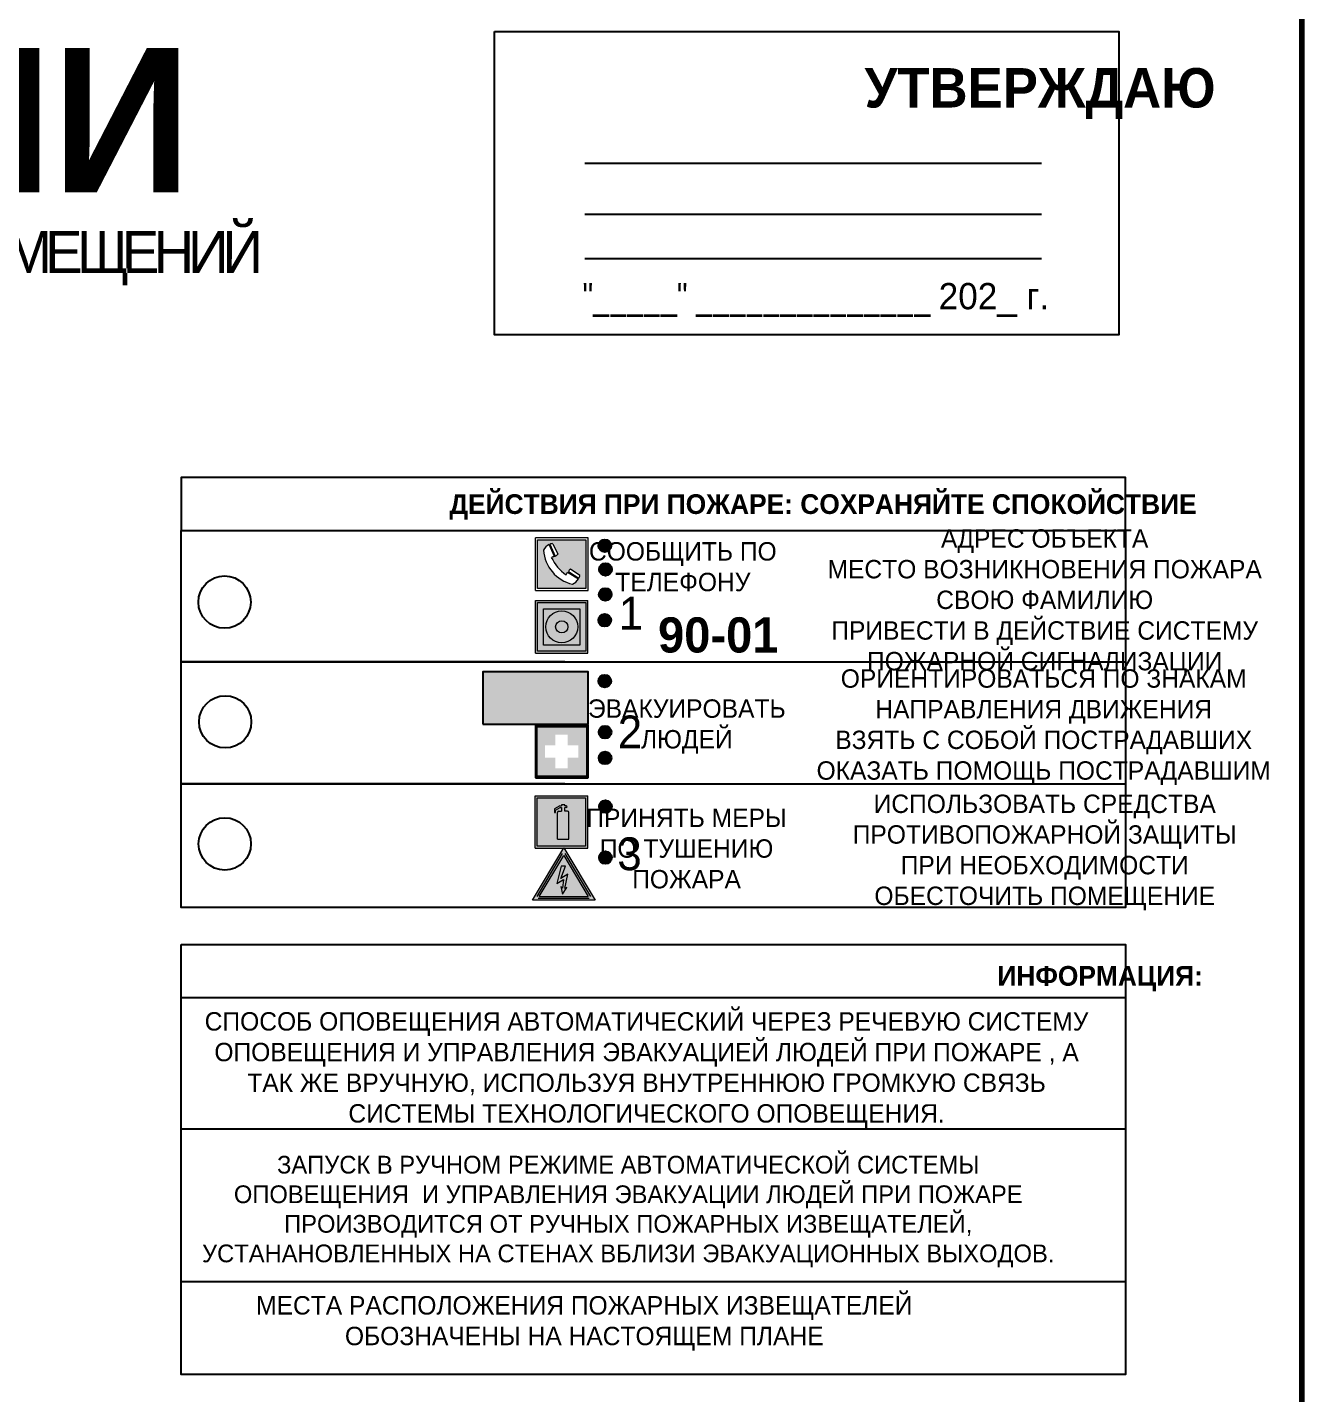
# Model space of a CAD drawing. Header units: millimetres. Extents: x 13114 to 67229, y 22859 to 38520.
# Drawn here: x 18164.7 to 18358.6, y 30277.7 to 30485.7 of the extents above; entities that cross this region are included whole.
import ezdxf

# ---------------------------------------------------------------- set-up
doc = ezdxf.new("R2010")
doc.units = ezdxf.units.MM
doc.styles.add('обычный', font='arial.ttf')

# ---------------------------------------------------------------- blocks, each defined once
blk = doc.blocks.new('A$C3E6D3DDE')
at = {"lineweight": 5}
h = blk.add_hatch(color=40, dxfattribs=at)
h.paths.add_polyline_path([(24.1, 1.45), (16.46, -11.35), (31.74, -11.35)])
h.paths.add_polyline_path([(24.09, -0.46), (30.03, -10.41), (18.14, -10.41)], flags=16)
h.paths.add_polyline_path([(24.54, -3.08), (23.41, -6.02), (25.13, -5.01), (24.33, -8.5), (24.82, -8.27), (23.79, -9.86), (23.4, -8.04), (23.8, -8.43), (24.04, -6.29), (22.39, -7.25), (23.44, -3.08)], flags=0)
h = blk.add_hatch(color=256, dxfattribs=at)
h.paths.add_polyline_path([(24.37, 0.03, 0.567511), (23.82, 0.03), (17.59, -10.4, 0.582454), (17.86, -10.88), (30.32, -10.88, 0.582149), (30.6, -10.4)])
h.paths.add_polyline_path([(24.09, -0.46), (18.14, -10.41), (30.03, -10.41)], flags=16)
h.paths.add_polyline_path([(24.54, -3.08), (23.41, -6.02), (25.13, -5.01), (24.33, -8.5), (24.82, -8.27), (23.79, -9.86), (23.4, -8.04), (23.8, -8.43), (24.04, -6.29), (22.39, -7.25), (23.44, -3.08)], flags=0)
h = blk.add_hatch(color=40, dxfattribs=at)
h.paths.add_polyline_path([(24.09, -0.46), (18.14, -10.41), (30.03, -10.41)])
h.paths.add_polyline_path([(24.82, -8.27), (23.79, -9.86), (23.4, -8.04), (23.8, -8.43), (24.04, -6.29), (22.39, -7.25), (23.44, -3.08), (24.54, -3.08), (23.41, -6.02), (25.13, -5.01), (24.33, -8.5)], flags=16)
at = {"color": 40, "lineweight": 5}
for p, q in [((16.46, -11.35), (24.1, 1.45)), ((24.1, 1.45), (31.74, -11.35))]:
    blk.add_line(p, q, dxfattribs=at)
at = {"lineweight": 5}
for p, q in [((17.59, -10.4), (23.82, 0.03)), ((24.37, 0.03), (30.6, -10.4)), ((18.14, -10.41), (24.09, -0.46)), ((23.44, -3.08), (22.39, -7.25)), ((23.41, -6.02), (24.54, -3.08)), ((24.54, -3.08), (23.44, -3.08)), ((24.09, -0.46), (30.03, -10.41)), ((22.39, -7.25), (24.04, -6.29)), ((25.13, -5.01), (23.41, -6.02)), ((24.04, -6.29), (23.8, -8.43)), ((24.33, -8.5), (25.13, -5.01)), ((23.8, -8.43), (23.4, -8.04)), ((23.4, -8.04), (23.79, -9.86)), ((23.79, -9.86), (24.82, -8.27)), ((24.82, -8.27), (24.33, -8.5)), ((17.86, -10.88), (30.32, -10.88)), ((18.14, -10.41), (30.03, -10.41))]:
    blk.add_line(p, q, dxfattribs=at)
at = {"color": 50, "lineweight": 5}
blk.add_line((31.74, -11.35), (16.46, -11.35), dxfattribs=at)
blk = doc.blocks.new('A$C456E1F9C')
at = {"lineweight": 5}
h = blk.add_hatch(color=242, dxfattribs=at)
h.paths.add_polyline_path([(0.51, -1.47), (0.51, -13.26), (12.29, -13.26), (12.29, -1.47)])
h.paths.add_polyline_path([(5.42, -4.95, -0.254479), (4.78, -5.4), (3.52, -2.53, -0.209735), (4.23, -2.4)], flags=16)
h.paths.add_polyline_path([(8.53, -8.6), (10.87, -10.17), (10.54, -10.76), (8.03, -9.13, -0.192251)], flags=16)
h.paths.add_polyline_path([(4.61, -5.49, 0.005518), (3.87, -5.72, 0.128647), (7.49, -10.01, 0.00809), (7.83, -9.33), (10.47, -10.97, -0.16736), (8.99, -12.25, -0.327862), (1.95, -3.95, -0.166952), (3.36, -2.62)], flags=16)
at = {"color": 242, "lineweight": 5}
for p, q in [((0, -13.77), (0, -0.97)), ((12.8, -0.97), (0, -0.97)), ((4.61, -5.49), (3.36, -2.62)), ((3.52, -2.53), (4.78, -5.4)), ((4.23, -2.4), (5.42, -4.95)), ((12.8, -13.77), (12.8, -0.97)), ((7.83, -9.33), (10.47, -10.97)), ((8.03, -9.13), (10.54, -10.76)), ((10.81, -10.12), (8.53, -8.6)), ((10.54, -10.76), (10.8, -10.3)), ((10.8, -10.3), (10.81, -10.12)), ((0, -13.77), (12.8, -13.77))]:
    blk.add_line(p, q, dxfattribs=at)
blk.add_lwpolyline([(0.51, -1.47), (12.29, -1.47), (12.29, -13.26), (0.51, -13.26)], close=True, dxfattribs=at)
for centre, radius, start, end in [((4.59, -5.34), 2.99, 114.2845, 152.1974), ((4.02, -3.27), 0.891, 76.3284, 123.7092), ((11.12, -3.31), 9.19, 183.9915, 256.6009), ((14.98, -39.1), 35.17, 107.1487, 108.4135), ((13.86, -0.94), 11.08, 205.5536, 234.8762), ((4.68, -4.59), 0.824, 276.9621, 334.0723), ((-13.31, 0.8), 23.44, 332.5487, 334.4027), ((8.94, -9.5), 0.989, 114.4092, 157.9388), ((7.87, -9.46), 3, 291.9291, 329.9329)]:
    blk.add_arc(centre, radius, start, end, dxfattribs=at)
blk = doc.blocks.new('A$C54414219')
at = {"true_color": 0xffffff}
h = blk.add_hatch(color=7, dxfattribs=at)
h.paths.add_polyline_path([(2.39, -9.45), (2.39, -18.3), (11.23, -18.3), (11.23, -9.45)], flags=0)
h.paths.add_polyline_path([(10.71, -13.87, -1), (2.92, -13.87, -1)], flags=0)
h.paths.add_polyline_path([(8.3, -13.87, -1), (5.33, -13.87, -1)], flags=0)
h.paths.add_polyline_path([(0.41, -7.47), (0.41, -20.27), (13.21, -20.27), (13.21, -7.47)])
h.paths.add_polyline_path([(0.92, -19.77), (12.71, -19.77), (12.71, -7.98), (0.92, -7.98)], flags=16)
h.paths.add_polyline_path([(11.23, -9.45), (11.23, -18.3), (2.39, -18.3), (2.39, -9.45)], flags=0)
at = {"lineweight": 5}
h = blk.add_hatch(color=242, dxfattribs=at)
h.paths.add_polyline_path([(12.71, -7.98), (0.92, -7.98), (0.92, -19.77), (12.71, -19.77)])
h.paths.add_polyline_path([(11.23, -18.3), (2.39, -18.3), (2.39, -9.45), (11.23, -9.45)], flags=16)
h.paths.add_polyline_path([(10.71, -13.87, -1), (2.92, -13.87, -1)], flags=0)
h.paths.add_polyline_path([(8.3, -13.87, -1), (5.33, -13.87, -1)], flags=0)
at = {"true_color": 0xffffff}
h = blk.add_hatch(color=7, dxfattribs=at)
h.paths.add_polyline_path([(2.39, -9.45), (2.39, -18.3), (11.23, -18.3), (11.23, -9.45)])
h.paths.add_polyline_path([(10.71, -13.87, -1), (2.92, -13.87, -1)], flags=16)
h.paths.add_polyline_path([(8.3, -13.87, -1), (5.33, -13.87, -1)], flags=0)
at = {"lineweight": 5}
h = blk.add_hatch(color=242, dxfattribs=at)
h.paths.add_polyline_path([(2.92, -13.87, 1), (10.71, -13.87, 1)])
h.paths.add_polyline_path([(8.3, -13.87, -1), (5.33, -13.87, -1)], flags=16)
at = {"color": 242, "lineweight": 5}
for p, q in [((0.41, -20.27), (0.41, -7.47)), ((0.41, -7.47), (13.21, -7.47)), ((0.41, -7.47), (13.21, -7.47)), ((13.21, -20.27), (13.21, -7.47)), ((0.41, -20.27), (13.21, -20.27))]:
    blk.add_line(p, q, dxfattribs=at)
for points in [[(0.92, -7.98), (12.71, -7.98), (12.71, -19.77), (0.92, -19.77)], [(2.39, -9.45), (11.23, -9.45), (11.23, -18.3), (2.39, -18.3)]]:
    blk.add_lwpolyline(points, close=True, dxfattribs=at)
for radius in [3.89, 1.49]:
    blk.add_circle((6.81, -13.87), radius, dxfattribs=at)
blk = doc.blocks.new('A$C32E8229D')
at = {"true_color": 0xffffff}
blk.add_hatch(color=7, dxfattribs=at).paths.add_polyline_path([(0, 0), (0, -8), (16, -8), (16, 0)])
h = blk.add_hatch(color=126)
h.paths.add_polyline_path([(0.2, -0.2), (15.8, -0.2), (15.8, -7.8), (0.2, -7.8)])
h.paths.add_polyline_path([(13.49, -2.05), (12.08, -2.05), (11.37, -2.63, 0.162397), (11.29, -2.84), (11.29, -3.63), (10.35, -3.63), (10.35, -4.05), (11.68, -4.05), (11.68, -3.48), (12.26, -4.28), (11.29, -5.1), (11.29, -6.78), (11.85, -6.78), (11.85, -5.44), (12.8, -4.64), (12.8, -5.94), (14.46, -5.94), (14.46, -5.39), (13.45, -5.39), (13.45, -3.97), (12.46, -2.59), (13.15, -2.59), (13.69, -3.34), (14.18, -3)], flags=16)
h.paths.add_polyline_path([(10.74, -1.82, 1), (11.8, -1.82, 1)], flags=16)
h.paths.add_polyline_path([(9.39, -3.59), (5.99, -3.59), (6.56, -3.03), (5.91, -3.03), (5.1, -3.83), (5.91, -4.64), (6.56, -4.64), (5.99, -4.09), (9.39, -4.09)], flags=16)
h.paths.add_polyline_path([(4.29, -1.08), (1.72, -1.08), (1.72, -6.6), (4.29, -6.6)], flags=16)
at = {"color": 126}
blk.add_lwpolyline([(16, -8), (0, -8), (0, 0), (16, 0)], close=True, dxfattribs=at)
blk = doc.blocks.new('A$C18900ED3')
h = blk.add_hatch(color=126)
h.paths.add_polyline_path([(-0.18, -0.18), (-7.02, -0.18), (-7.02, -7.02), (-0.18, -7.02)])
h.paths.add_polyline_path([(-5.89, -4.46), (-5.89, -2.77), (-4.46, -2.77), (-4.46, -1.31), (-2.77, -1.31), (-2.77, -2.77), (-1.33, -2.77), (-1.33, -4.46), (-2.77, -4.46), (-2.77, -5.89), (-4.46, -5.89), (-4.46, -4.46)], flags=16)
at = {"color": 126}
for p, q in [((-7.2, 0), (-7.2, -7.2)), ((0, 0), (-7.2, 0)), ((0, -7.2), (0, 0)), ((-7.02, -7.02), (-7.02, -0.18)), ((-7.02, -0.18), (-0.18, -0.18)), ((-0.18, -0.18), (-0.18, -7.02)), ((-7.2, -7.2), (0, -7.2)), ((-0.18, -7.02), (-7.02, -7.02))]:
    blk.add_line(p, q, dxfattribs=at)
blk = doc.blocks.new('A$C3AD82952')
at = {"true_color": 0xf5f5ff}
h = blk.add_hatch(color=7, dxfattribs=at)
h.dxf.hatch_style = 1
h.paths.add_polyline_path([(8.21, 8.73, 0.414214), (7.89, 9.05), (7.22, 9.05), (7.22, 9.92), (7.59, 9.92, 1), (7.57, 10.36), (7.22, 10.36), (7.22, 10.6), (6.43, 10.6), (6.43, 10.36), (6.01, 10.36), (4.74, 9.59), (4.74, 8.69), (4.98, 8.73), (4.98, 9.26), (6.12, 9.91), (6.43, 9.91), (6.43, 9.05), (5.76, 9.05, 0.414214), (5.44, 8.73), (5.44, 2.2), (8.21, 2.2)], flags=0)
h.paths.add_polyline_path([(12.8, 12.8), (0, 12.8), (0, 0), (12.8, 0)])
h.paths.add_polyline_path([(0.51, 12.29), (12.29, 12.29), (12.29, 0.51), (0.51, 0.51)], flags=16)
h.paths.add_polyline_path([(4.74, 9.59), (6.01, 10.36), (6.43, 10.36), (6.43, 10.6), (7.22, 10.6), (7.22, 10.36), (7.59, 10.36, -0.94586), (7.59, 9.92), (7.22, 9.92), (7.22, 9.05), (7.89, 9.05, -0.414214), (8.21, 8.73), (8.21, 2.2), (5.44, 2.2), (5.44, 8.73, -0.414214), (5.76, 9.05), (6.43, 9.05), (6.43, 9.91), (6.12, 9.91), (4.98, 9.26), (4.98, 8.73), (4.74, 8.69)], flags=0)
h = blk.add_hatch(color=242)
h.dxf.hatch_style = 1
h.paths.add_polyline_path([(12.29, 12.29), (0.51, 12.29), (0.51, 0.51), (12.29, 0.51)])
h.paths.add_polyline_path([(4.74, 8.69), (4.74, 9.59), (6.01, 10.36), (6.43, 10.36), (6.43, 10.6), (7.22, 10.6), (7.22, 10.36), (7.59, 10.36, -0.94586), (7.59, 9.92), (7.22, 9.92), (7.22, 9.05), (7.89, 9.05, -0.414214), (8.21, 8.73), (8.21, 2.2), (5.44, 2.2), (5.44, 8.73, -0.414214), (5.76, 9.05), (6.43, 9.05), (6.43, 9.91), (6.12, 9.91), (4.98, 9.26), (4.98, 8.73)], flags=16)
h = blk.add_hatch(color=7, dxfattribs=at)
h.dxf.hatch_style = 1
h.paths.add_polyline_path([(8.21, 8.73, 0.414214), (7.89, 9.05), (7.22, 9.05), (7.22, 9.92), (7.59, 9.92, 1), (7.57, 10.36), (7.22, 10.36), (7.22, 10.6), (6.43, 10.6), (6.43, 10.36), (6.01, 10.36), (4.74, 9.59), (4.74, 8.69), (4.98, 8.73), (4.98, 9.26), (6.12, 9.91), (6.43, 9.91), (6.43, 9.05), (5.76, 9.05, 0.414214), (5.44, 8.73), (5.44, 2.2), (8.21, 2.2)])
at = {"color": 242, "lineweight": 5}
for p, q in [((0, 0), (0, 12.8)), ((0, 12.8), (12.8, 12.8)), ((6.01, 10.36), (4.74, 9.59)), ((6.01, 10.36), (6.43, 10.36)), ((7.22, 10.6), (6.43, 10.6)), ((6.43, 10.6), (6.43, 10.36)), ((7.22, 10.36), (7.22, 10.6)), ((7.59, 10.36), (7.22, 10.36)), ((12.8, 0), (12.8, 12.8)), ((4.74, 9.59), (4.74, 8.69)), ((4.74, 8.69), (4.98, 8.73)), ((4.98, 9.26), (6.12, 9.91)), ((4.98, 8.73), (4.98, 9.26)), ((5.44, 2.2), (5.44, 8.73)), ((5.76, 9.05), (6.43, 9.05)), ((6.12, 9.91), (6.43, 9.91)), ((6.43, 9.91), (6.43, 9.05)), ((7.22, 9.05), (7.22, 9.92)), ((7.59, 9.92), (7.22, 9.92)), ((7.89, 9.05), (7.22, 9.05)), ((8.21, 2.2), (8.21, 8.73)), ((0, 0), (12.8, 0)), ((5.44, 2.2), (8.21, 2.2))]:
    blk.add_line(p, q, dxfattribs=at)
blk.add_lwpolyline([(0.51, 12.29), (12.29, 12.29), (12.29, 0.51), (0.51, 0.51)], close=True, dxfattribs=at)
for centre, radius, start, end in [((7.58, 10.14), 0.223, 273.1875, 86.8125), ((5.76, 8.73), 0.32, 90, 180), ((7.89, 8.73), 0.32, 0, 90)]:
    blk.add_arc(centre, radius, start, end, dxfattribs=at)

msp = doc.modelspace()

# ---------------------------------------------------------------- hatches: boundary and pattern name
at = {"lineweight": 0}
h = msp.add_hatch(color=256, dxfattribs=at)
h.dxf.hatch_style = 1
h.paths.add_polyline_path([(18251.6, 30406.81, 1), (18253.53, 30406.81, 1)])
h = msp.add_hatch(color=256, dxfattribs=at)
h.dxf.hatch_style = 1
h.paths.add_polyline_path([(18251.71, 30403.22, 1), (18253.64, 30403.22, 1)])
h = msp.add_hatch(color=256, dxfattribs=at)
h.dxf.hatch_style = 1
h.paths.add_polyline_path([(18251.67, 30399.41, 1), (18253.6, 30399.41, 1)])
h = msp.add_hatch(color=256, dxfattribs=at)
h.dxf.hatch_style = 1
h.paths.add_polyline_path([(18251.58, 30395.48, 1), (18253.52, 30395.48, 1)])
h = msp.add_hatch(color=256, dxfattribs=at)
h.dxf.hatch_style = 1
h.paths.add_polyline_path([(18251.6, 30386.22, 1), (18253.53, 30386.22, 1)])
h = msp.add_hatch(color=256, dxfattribs=at)
h.dxf.hatch_style = 1
h.paths.add_polyline_path([(18251.64, 30378.44, 1), (18253.57, 30378.44, 1)])
h = msp.add_hatch(color=256, dxfattribs=at)
h.dxf.hatch_style = 1
h.paths.add_polyline_path([(18251.63, 30374.53, 1), (18253.56, 30374.53, 1)])
h = msp.add_hatch(color=256, dxfattribs=at)
h.dxf.hatch_style = 1
h.paths.add_polyline_path([(18251.69, 30367.11, 1), (18253.62, 30367.11, 1)])
h = msp.add_hatch(color=256, dxfattribs=at)
h.dxf.hatch_style = 1
h.paths.add_polyline_path([(18251.69, 30359.34, 1), (18253.63, 30359.34, 1)])

# ---------------------------------------------------------------- linework, layer by layer
at = {"color": 1, "lineweight": 100}
msp.add_lwpolyline([(17758.64, 30499.13), (18358.64, 30499.13), (18358.64, 30104.13), (17758.64, 30104.13)], close=True, dxfattribs=at)
for points in [[(18235.78, 30485.11), (18330.79, 30485.11), (18330.79, 30438.91), (18235.78, 30438.91)], [(18188.06, 30409.16), (18331.82, 30409.16), (18331.82, 30417.21), (18188.06, 30417.21)], [(18188.06, 30409.16), (18331.82, 30409.16), (18331.82, 30351.76), (18188.06, 30351.76)]]:
    msp.add_lwpolyline(points, close=True)
for points in [[(18249.53, 30465.07), (18319.06, 30465.07)], [(18249.53, 30457.31), (18319.06, 30457.31)], [(18249.53, 30450.52), (18319.06, 30450.52)], [(18246.47, 30389.17), (18188.06, 30389.17), (18331.82, 30389.17)], [(18246.47, 30370.59), (18188.06, 30370.59), (18331.82, 30370.59)]]:
    msp.add_lwpolyline(points)
at = {"color": 0}
msp.add_lwpolyline([(18188.06, 30346.1), (18331.82, 30346.1), (18331.82, 30280.65), (18188.06, 30280.65)], close=True, dxfattribs=at)
for points in [[(18188.06, 30338.05), (18331.82, 30338.05)], [(18188.06, 30318.05), (18331.82, 30318.05)], [(18188.06, 30294.81), (18331.82, 30294.81)]]:
    msp.add_lwpolyline(points, dxfattribs=at)
for centre, radius in [((18252.57, 30406.81), 0.966), ((18252.67, 30403.22), 0.966), ((18194.68, 30398.24), 3.98), ((18252.63, 30399.41), 0.966), ((18252.55, 30395.48), 0.966), ((18252.56, 30386.22), 0.966), ((18194.78, 30380.01), 3.98), ((18252.6, 30378.44), 0.966), ((18252.6, 30374.53), 0.966), ((18252.65, 30367.11), 0.966), ((18194.72, 30361.43), 3.98), ((18252.66, 30359.34), 0.966)]:
    msp.add_circle(centre, radius)

# ---------------------------------------------------------------- block references
for name, p, xscale, yscale, zscale in [('A$C456E1F9C', (18242.01, 30408.62), 0.625, 0.625, 0.625), ('A$C54414219', (18241.75, 30403.14), 0.625, 0.625, 0.625), ('A$C18900ED3', (18250.01, 30379.49), 1.111111111007631, 1.111111111007631, 1.111111111007631), ('A$C3AD82952', (18241.96, 30360.76), 0.625, 0.625, 0.625), ('A$C3E6D3DDE', (18231.25, 30359.95), 0.625, 0.625, 0.625)]:
    msp.add_blockref(name, p, dxfattribs=dict(xscale=xscale, yscale=yscale, zscale=zscale))
at = {"xscale": -1}
msp.add_blockref('A$C32E8229D', (18250.01, 30387.64), dxfattribs=at)

# ---------------------------------------------------------------- texts
at = {"lineweight": 0, "style": 'обычный'}
for s, insert, char_height, width, attachment_point in [('{\\fProxima Nova Rg|b1|i0|c204|p2;ПЛАН ЭВАКУАЦИИ}', (17912.44, 30482.59), 22, 493.8901, 1), ('\\pi-18,l18,t18;{\\fProxima Nova Rg|b1|i0|c204|p2;УТВЕРЖДАЮ\\H1.1997x; }', (18318.82, 30475.65), 6, 126.6484, 5), ('{\\fArial Narrow|b0|i0|c204|p34;"_____" ______________ \\fProxima Nova Rg|b0|i0|c204|p2;202_ г. }', (18284.69, 30444.23), 4, 78.6503, 5), ('{\\fProxima Nova Rg|b1|i0|c204|p2;ДЕЙСТВИЯ ПРИ ПОЖАРЕ: СОХРАНЯЙТЕ СПОКОЙСТВИЕ\\H1.6644x; }', (18285.77, 30412.72), 3, 175.1736, 5), ('\\pi-8.4,l8.4,t8.4;{\\fProxima Nova Rg|b0|i0|c204|p2;АДРЕС ОБЪЕКТА\\PМЕСТО ВОЗНИКНОВЕНИЯ ПОЖАРА \\PСВОЮ ФАМИЛИЮ\\PПРИВЕСТИ В ДЕЙСТВИЕ СИСТЕМУ \\PПОЖАРНОЙ СИГНАЛИЗАЦИИ}', (18319.52, 30398.18), 2.8, 126.6484, 5), ('{\\fProxima Nova Rg|b0|i0|c204|p2;СООБЩИТЬ ПО \\PТЕЛЕФОНУ}', (18264.44, 30403.61), 2.8, 126.6484, 5), ('{\\fProxima Nova Rg|b0|i0|c204|p2;1\\H1.1667x; }', (18256.54, 30396.55), 5, 126.6484, 5), ('{\\fProxima Nova Rg|b1|i0|c204|p2;\\H1.0714x;90-01\\fProxima Nova Rg|b0|i0|c204|p2;\\H0.93331x; \\H1.3449x; }', (18269.83, 30393.2), 5, 126.6484, 5), ('\\pi-8.4,l8.4,t8.4;{\\fProxima Nova Rg|b0|i0|c204|p2;ОРИЕНТИРОВАТЬСЯ ПО ЗНАКАМ \\PНАПРАВЛЕНИЯ ДВИЖЕНИЯ\\PВЗЯТЬ С СОБОЙ ПОСТРАДАВШИХ\\PОКАЗАТЬ ПОМОЩЬ ПОСТРАДАВШИМ}', (18319.37, 30379.2), 2.8, 126.6484, 5), ('{\\fProxima Nova Rg|b0|i0|c204|p2;ЭВАКУИРОВАТЬ \\PЛЮДЕЙ}', (18265.05, 30379.29), 2.8, 126.6484, 5), ('{\\fProxima Nova Rg|b0|i0|c204|p2;2\\H1.1967x; }', (18256.39, 30378.47), 5, 126.6484, 5), ('\\pi-8.4,l8.4,t8.4;{\\fProxima Nova Rg|b0|i0|c204|p2;ИСПОЛЬЗОВАТЬ СРЕДСТВА \\PПРОТИВОПОЖАРНОЙ ЗАЩИТЫ \\PПРИ НЕОБХОДИМОСТИ \\PОБЕСТОЧИТЬ ПОМЕЩЕНИЕ}', (18319.53, 30360.13), 2.8, 126.6484, 5), ('{\\fProxima Nova Rg|b0|i0|c204|p2;ПРИНЯТЬ МЕРЫ \\PПО ТУШЕНИЮ \\PПОЖАРА}', (18265.01, 30360.71), 2.8, 126.6484, 5), ('{\\fProxima Nova Rg|b0|i0|c204|p2;3\\H1.1967x; }', (18256.33, 30359.89), 5, 126.6484, 5), ('{\\fProxima Nova Rg|b1|i0|c204|p2;ИНФОРМАЦИЯ:\\H1.1997x; }', (18327.96, 30340.91), 3, 175.1736, 5), ('{\\fProxima Nova Rg|b0|i0|c204|p2;СПОСОБ ОПОВЕЩЕНИЯ АВТОМАТИЧЕСКИЙ ЧЕРЕЗ РЕЧЕВУЮ СИСТЕМУ ОПОВЕЩЕНИЯ И УПРАВЛЕНИЯ ЭВАКУАЦИЕЙ ЛЮДЕЙ ПРИ ПОЖАРЕ , А ТАК ЖЕ ВРУЧНУЮ, ИСПОЛЬЗУЯ ВНУТРЕННЮЮ ГРОМКУЮ СВЯЗЬ СИСТЕМЫ ТЕХНОЛОГИЧЕСКОГО ОПОВЕЩЕНИЯ.}', (18258.92, 30327.01), 2.8, 137.0334, 5), ('{\\fProxima Nova Rg|b0|i0|c204|p2;\\P\\pt8.1;ЗАПУСК В РУЧНОМ РЕЖИМЕ АВТОМАТИЧЕСКОЙ СИСТЕМЫ ОПОВЕЩЕНИЯ  И УПРАВЛЕНИЯ ЭВАКУАЦИИ ЛЮДЕЙ ПРИ ПОЖАРЕ ПРОИЗВОДИТСЯ ОТ РУЧНЫХ ПОЖАРНЫХ ИЗВЕЩАТЕЛЕЙ, УСТАНАНОВЛЕННЫХ НА СТЕНАХ ВБЛИЗИ ЭВАКУАЦИОННЫХ ВЫХОДОВ. }', (18256.13, 30307.71), 2.7, 131.4512, 5), ('\\pt8.4;{\\fProxima Nova Rg|b0|i0|c204|p2;\\PМЕСТА РАСПОЛОЖЕНИЯ ПОЖАРНЫХ ИЗВЕЩАТЕЛЕЙ ОБОЗНАЧЕНЫ НА НАСТОЯЩЕМ ПЛАНЕ}', (18249.44, 30290.79), 2.8, 118.5618, 5)]:
    msp.add_mtext(s, dxfattribs=dict(at, insert=insert, char_height=char_height, width=width, attachment_point=attachment_point))
at = {"color": 0, "lineweight": 0, "insert": (18062.13, 30454.89), "char_height": 8, "width": 449.2158, "attachment_point": 5, "style": 'обычный'}
msp.add_mtext('{\\fArial Black|b1|i0|c204|p34;\\H2x;\\T0.85;  \\fArial Narrow|b0|i0|c204|p34;\\H0.8x;\\W0.9;\\P\\fProxima Nova Rg|b0|i0|c204|p2;\\H0.5x;\\W1;\\C256;ПРИ ПОЖАРЕ  ИЛИ ДРУГИХ ЧРЕЗВЫЧАЙНЫХ СИТУАЦИЯХ  ИЗ ПОМЕЩЕНИЙ \\fProxima Nova Rg|b1|i0|c204|p2;\\H1.25x;\\PХМЦ: ГМО-1 отм. 0,00}', dxfattribs=at)

doc.saveas('drawing.dxf')
